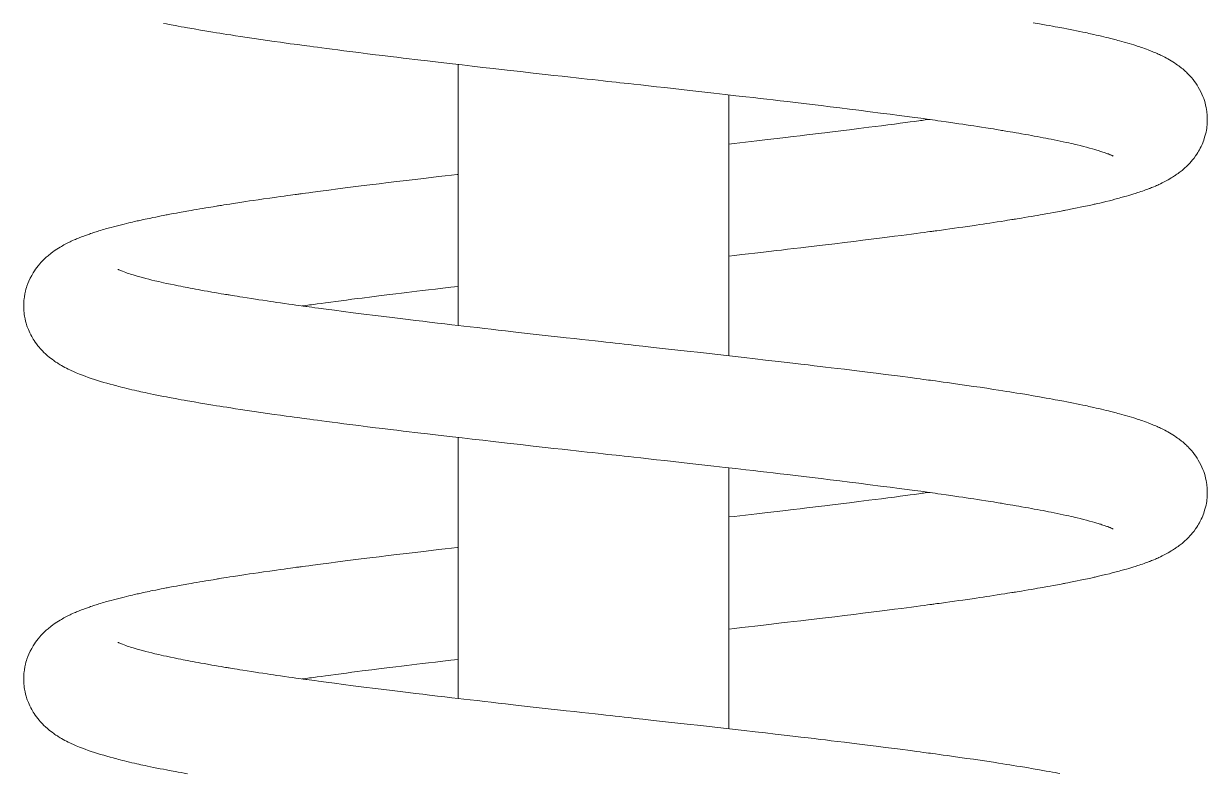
# Model space of a CAD drawing. Extents: x 83.6 to 158.5, y 132.1 to 157.1.
# Drawn here: x 143.452 to 145.64, y 136.939 to 138.324 of the extents above; entities that cross this region are included whole.
import ezdxf

# ---------------------------------------------------------------- set-up
doc = ezdxf.new("R2010")
doc.units = 0
doc.header["$LTSCALE"] = 0.5
doc.header["$MEASUREMENT"] = 0
doc.layers.add('AM_5', color=3, linetype='CONTINUOUS', lineweight=15)

msp = doc.modelspace()

# ---------------------------------------------------------------- linework, layer by layer
at = {"layer": 'AM_5', "color": 0, "ltscale": 0.75, "flags": 128}
for points in [[(145.46552, 138.07972), (145.46552, 138.07972), (145.46517, 138.0799), (145.46483, 138.08008), (145.46434, 138.08032), (145.46366, 138.08064), (145.46274, 138.08105), (145.46162, 138.08154), (145.46086, 138.08186), (145.46006, 138.0822), (145.45929, 138.08251), (145.45857, 138.08279), (145.4578, 138.0831), (145.4568, 138.08348), (145.4553, 138.08404), (145.45371, 138.08462), (145.45218, 138.08517), (145.45071, 138.08568), (145.44872, 138.08637), (145.44671, 138.08704), (145.44464, 138.08772), (145.44263, 138.08836), (145.44082, 138.08893), (145.43822, 138.08974), (145.4351, 138.09068), (145.43143, 138.09175), (145.42711, 138.09298), (145.42205, 138.09438), (145.41641, 138.09589), (145.41048, 138.09742), (145.40468, 138.09887), (145.39928, 138.10018), (145.39526, 138.10114), (145.39154, 138.10201), (145.38778, 138.10288), (145.38342, 138.10386), (145.3784, 138.10498), (145.36763, 138.1073), (145.35672, 138.10956), (145.35103, 138.11071), (145.34584, 138.11174), (145.34112, 138.11266), (145.33616, 138.11361), (145.33065, 138.11466), (145.32496, 138.11572), (145.31975, 138.11669), (145.31469, 138.11762), (145.30939, 138.11858), (145.30323, 138.11968), (145.29616, 138.12093), (145.29127, 138.12178), (145.286, 138.1227), (145.28042, 138.12365), (145.27527, 138.12453), (145.2708, 138.12528), (145.26702, 138.12591), (145.26395, 138.12642), (145.2616, 138.12681), (145.25946, 138.12717), (145.25669, 138.12762), (145.25322, 138.12819), (145.24905, 138.12887), (145.24417, 138.12965), (145.23877, 138.13052), (145.23031, 138.13186), (145.22235, 138.13311), (145.21489, 138.13426), (145.20797, 138.13532), (145.20129, 138.13633), (145.19389, 138.13745), (145.18751, 138.1384), (145.18062, 138.13941), (145.17321, 138.1405), (145.16527, 138.14165), (145.15679, 138.14286), (145.14792, 138.14412), (145.14184, 138.14498), (145.13643, 138.14573), (145.13169, 138.14639), (145.12764, 138.14695), (145.12429, 138.14741), (145.12165, 138.14777), (145.11971, 138.14804), (145.11789, 138.14828), (145.11434, 138.14877), (145.1099, 138.14937), (145.10458, 138.15009), (145.09835, 138.15093), (145.0848, 138.15275), (145.06989, 138.15472), (145.05358, 138.15686), (145.03582, 138.15917), (145.01658, 138.16164), (144.99581, 138.16427), (144.97841, 138.16644), (144.96028, 138.16869), (144.94265, 138.17085), (144.92572, 138.17291), (144.90953, 138.17486), (144.89411, 138.17669), (144.87848, 138.17854), (144.86377, 138.18027), (144.85001, 138.18187), (144.83719, 138.18335), (144.82531, 138.18473), (144.81339, 138.1861), (144.8006, 138.18757), (144.78692, 138.18914), (144.76846, 138.19125), (144.74858, 138.19352), (144.72726, 138.19594), (144.70517, 138.19844), (144.68325, 138.20091), (144.66773, 138.20266), (144.65233, 138.20439), (144.63704, 138.20609), (144.62188, 138.20778), (144.60692, 138.20945), (144.59288, 138.21101), (144.57998, 138.21243), (144.57064, 138.21346), (144.56202, 138.21441), (144.55415, 138.21528), (144.54694, 138.21607), (144.5393, 138.21691), (144.53193, 138.21773), (144.52325, 138.21868), (144.51381, 138.21972), (144.50349, 138.22086), (144.4932, 138.222), (144.483, 138.22313), (144.4729, 138.22425), (144.46289, 138.22537), (144.44735, 138.2271), (144.432, 138.22881), (144.41614, 138.23059), (144.39385, 138.23309), (144.37038, 138.23573), (144.34577, 138.23851), (144.32005, 138.24143), (144.30068, 138.24363), (144.28106, 138.24587), (144.26242, 138.24801), (144.24487, 138.25002), (144.22841, 138.25192), (144.21298, 138.25371), (144.19859, 138.2554), (144.1863, 138.25685), (144.17486, 138.2582), (144.16427, 138.25946), (144.15358, 138.26075), (144.14187, 138.26216), (144.12916, 138.2637), (144.11605, 138.2653), (144.10208, 138.26702), (144.08724, 138.26886), (144.07158, 138.27082), (144.05513, 138.2729), (144.04394, 138.27432), (144.03258, 138.27578), (144.02194, 138.27715), (144.01215, 138.27842), (144.00319, 138.27959), (143.99506, 138.28066), (143.98774, 138.28163), (143.98121, 138.28249), (143.97546, 138.28326), (143.97049, 138.28392), (143.96628, 138.28448), (143.96271, 138.28496), (143.95784, 138.28562), (143.95187, 138.28643), (143.94487, 138.28738), (143.93726, 138.28842), (143.92658, 138.28991), (143.91502, 138.29153), (143.90267, 138.29329), (143.89019, 138.29509), (143.87776, 138.29691), (143.86539, 138.29876), (143.85308, 138.30062), (143.84357, 138.30208), (143.83493, 138.30342), (143.82726, 138.30462), (143.82054, 138.30569), (143.81461, 138.30664), (143.8084, 138.30764), (143.80168, 138.30873), (143.79034, 138.31061), (143.77875, 138.31255), (143.76694, 138.31458), (143.75466, 138.31672), (143.74898, 138.31773), (143.74321, 138.31877), (143.73755, 138.31979), (143.73253, 138.32071), (143.72817, 138.32152), (143.72443, 138.32222), (143.72075, 138.32291), (143.71581, 138.32386), (143.71022, 138.32494)], [(145.3175, 138.32606), (145.32948, 138.32399), (145.34197, 138.32179), (145.34774, 138.32075), (145.35345, 138.31972), (145.35856, 138.31878), (145.36301, 138.31796), (145.36682, 138.31725), (145.37045, 138.31657), (145.37458, 138.31578), (145.38002, 138.31473), (145.38607, 138.31355), (145.39217, 138.31234), (145.39809, 138.31114), (145.40385, 138.30995), (145.40945, 138.30878), (145.41355, 138.30791), (145.41726, 138.30712), (145.42058, 138.30639), (145.42352, 138.30575), (145.42652, 138.30508), (145.42996, 138.30431), (145.4342, 138.30335), (145.43892, 138.30226), (145.44378, 138.30113), (145.44835, 138.30003), (145.45265, 138.29899), (145.45667, 138.298), (145.46041, 138.29706), (145.46344, 138.29629), (145.4661, 138.29561), (145.46852, 138.29498), (145.47116, 138.29428), (145.47409, 138.2935), (145.47725, 138.29265), (145.48604, 138.29021), (145.4949, 138.28763), (145.50354, 138.28499), (145.51193, 138.2823), (145.51475, 138.28136), (145.5174, 138.28046), (145.52021, 138.27949), (145.52345, 138.27834), (145.52711, 138.27701), (145.53, 138.27593), (145.53243, 138.27499), (145.53443, 138.27422), (145.536, 138.27359), (145.53735, 138.27305), (145.53882, 138.27245), (145.54039, 138.2718), (145.5421, 138.27109), (145.5442, 138.27019), (145.54673, 138.26908), (145.54897, 138.26808), (145.55105, 138.26712), (145.55289, 138.26627), (145.55447, 138.26551), (145.55586, 138.26484), (145.55849, 138.26353), (145.56115, 138.26217), (145.56397, 138.26068), (145.56688, 138.25909), (145.56964, 138.25752), (145.57262, 138.25576), (145.57587, 138.25376), (145.57913, 138.25167), (145.58206, 138.24969), (145.58464, 138.24788), (145.58678, 138.24632), (145.58782, 138.24554), (145.58886, 138.24475), (145.59024, 138.24368), (145.59196, 138.24231), (145.59401, 138.24063), (145.59608, 138.23886), (145.59785, 138.2373), (145.59947, 138.23581), (145.60081, 138.23456), (145.60231, 138.23311), (145.60412, 138.23131), (145.6062, 138.22915), (145.61006, 138.22488), (145.61322, 138.22107), (145.61586, 138.21765), (145.61839, 138.21413), (145.62083, 138.21047), (145.62296, 138.20703), (145.62531, 138.2029), (145.62766, 138.19837), (145.62968, 138.19403), (145.6314, 138.18991), (145.63287, 138.18602), (145.63411, 138.18234), (145.63535, 138.17822), (145.63646, 138.1739), (145.6374, 138.16961), (145.6381, 138.16572), (145.63862, 138.16214), (145.63894, 138.15948), (145.63918, 138.15696), (145.63939, 138.1541), (145.63954, 138.15059), (145.63958, 138.14652), (145.63948, 138.14242), (145.63934, 138.1399), (145.63919, 138.13778), (145.63902, 138.13601), (145.63888, 138.1346), (145.6387, 138.1331), (145.63839, 138.1308), (145.6379, 138.12776), (145.63717, 138.12394), (145.63624, 138.11986), (145.63527, 138.11618), (145.63405, 138.11211), (145.63291, 138.10876), (145.63196, 138.10618), (145.63103, 138.10382), (145.62982, 138.10097), (145.62828, 138.09759), (145.62653, 138.09406), (145.62489, 138.09099), (145.62342, 138.08842), (145.622, 138.08605), (145.62018, 138.08319), (145.61788, 138.07981), (145.61511, 138.07602), (145.6123, 138.07246), (145.60972, 138.06939), (145.60739, 138.0668), (145.60515, 138.06441), (145.60303, 138.06226), (145.60085, 138.06014), (145.59829, 138.05777), (145.59544, 138.05526), (145.59303, 138.05323), (145.59118, 138.05173), (145.58961, 138.05049), (145.58768, 138.04902), (145.58545, 138.04737), (145.58338, 138.04589), (145.58159, 138.04465), (145.5801, 138.04364), (145.57888, 138.04284), (145.57713, 138.0417), (145.57518, 138.04047), (145.573, 138.03913), (145.57045, 138.03762), (145.56698, 138.03563), (145.56343, 138.03369), (145.55987, 138.03183), (145.55632, 138.03005), (145.553, 138.02845), (145.55011, 138.0271), (145.54791, 138.02611), (145.54583, 138.02519), (145.5435, 138.02417), (145.54065, 138.02297), (145.53858, 138.02211), (145.53651, 138.02128), (145.53469, 138.02055), (145.53313, 138.01994), (145.53184, 138.01944), (145.52992, 138.01871), (145.52781, 138.01792), (145.52545, 138.01705), (145.52274, 138.01607), (145.5195, 138.01493), (145.51679, 138.014), (145.51378, 138.01298), (145.51084, 138.01201), (145.50824, 138.01116), (145.50599, 138.01044), (145.50396, 138.0098), (145.50172, 138.00911), (145.49829, 138.00805), (145.4944, 138.00689), (145.4905, 138.00574), (145.48704, 138.00474), (145.48461, 138.00405), (145.4824, 138.00343), (145.47989, 138.00274), (145.47694, 138.00193), (145.47355, 138.00102), (145.4686, 137.99971), (145.46356, 137.9984), (145.45849, 137.99712), (145.45199, 137.99551), (145.44609, 137.99409), (145.44085, 137.99285), (145.43622, 137.99177), (145.43219, 137.99085), (145.43045, 137.99046), (145.42885, 137.9901), (145.42696, 137.98968), (145.42456, 137.98914), (145.42165, 137.9885), (145.41821, 137.98775), (145.4146, 137.98697), (145.41098, 137.9862), (145.40486, 137.98492), (145.39875, 137.98366), (145.39265, 137.98242), (145.38681, 137.98126), (145.3818, 137.98028), (145.37767, 137.97948), (145.37565, 137.97909), (145.37395, 137.97876), (145.37202, 137.97839), (145.36954, 137.97793), (145.36652, 137.97736), (145.36292, 137.97669), (145.35876, 137.97592), (145.35453, 137.97514), (145.34944, 137.97422), (145.34501, 137.97342), (145.34126, 137.97275), (145.33813, 137.97219), (145.33465, 137.97158), (145.33047, 137.97085), (145.32588, 137.97005), (145.32065, 137.96915), (145.31476, 137.96814), (145.30818, 137.96703), (145.30152, 137.96591), (145.29645, 137.96507), (145.292, 137.96433), (145.28819, 137.96371), (145.28502, 137.96319), (145.28251, 137.96279), (145.28063, 137.96248), (145.27809, 137.96207), (145.27472, 137.96153), (145.27053, 137.96086), (145.26549, 137.96006), (145.25841, 137.95895), (145.25118, 137.95782), (145.24427, 137.95676), (145.23769, 137.95575), (145.23146, 137.95481), (145.22557, 137.95392), (145.21898, 137.95294), (145.21223, 137.95194), (145.20476, 137.95084), (145.19657, 137.94965), (145.18763, 137.94836), (145.18008, 137.94729), (145.17205, 137.94615), (145.16354, 137.94496), (145.15544, 137.94384), (145.14844, 137.94288), (145.14388, 137.94225), (145.13997, 137.94172), (145.13671, 137.94128), (145.1341, 137.94093), (145.13215, 137.94066), (145.1304, 137.94043), (145.12685, 137.93995), (145.12231, 137.93934), (145.11676, 137.9386), (145.10969, 137.93766), (145.10155, 137.93658), (145.09291, 137.93545), (145.08383, 137.93426), (145.07431, 137.93302), (145.06151, 137.93136), (145.04797, 137.92963), (145.03366, 137.92781), (145.01859, 137.92591), (145.00273, 137.92392), (144.98609, 137.92186), (144.96916, 137.91978), (144.95106, 137.91758), (144.9339, 137.91552), (144.91772, 137.91358), (144.90253, 137.91178), (144.88836, 137.91012), (144.87546, 137.90861), (144.86357, 137.90723), (144.85272, 137.90598), (144.8429, 137.90485), (144.83387, 137.90381), (144.82453, 137.90274), (144.81441, 137.90158), (144.8035, 137.90033), (144.79179, 137.899), (144.77928, 137.89757), (144.76596, 137.89606), (144.75515, 137.89483)], [(144.7551, 138.10189), (144.76527, 138.10304), (144.78634, 138.10546), (144.80722, 138.10785), (144.82669, 138.1101), (144.84474, 138.11218), (144.86008, 138.11397), (144.87429, 138.11563), (144.8874, 138.11717), (144.89941, 138.1186), (144.91033, 138.1199), (144.92019, 138.12109), (144.93292, 138.12263), (144.94688, 138.12433), (144.96203, 138.12619), (144.97834, 138.12821), (144.99575, 138.13039), (145.01423, 138.13273), (145.02558, 138.13418), (145.03728, 138.13568), (145.04929, 138.13724), (145.06126, 138.13881), (145.07211, 138.14023), (145.08177, 138.14151), (145.09027, 138.14265), (145.09763, 138.14364), (145.1022, 138.14425), (145.10622, 138.14479), (145.10968, 138.14526), (145.11259, 138.14566), (145.11501, 138.14599), (145.11794, 138.14639), (145.12178, 138.14691), (145.12484, 138.14733)], [(145.46552, 137.39027), (145.46552, 137.39027), (145.46517, 137.39045), (145.46483, 137.39062), (145.46434, 137.39086), (145.46366, 137.39118), (145.46274, 137.3916), (145.46162, 137.39209), (145.46086, 137.39241), (145.46006, 137.39274), (145.45929, 137.39305), (145.45857, 137.39334), (145.4578, 137.39364), (145.4568, 137.39403), (145.4553, 137.39459), (145.45371, 137.39517), (145.45218, 137.39572), (145.45071, 137.39623), (145.44872, 137.39691), (145.44671, 137.39759), (145.44464, 137.39826), (145.44263, 137.39891), (145.44082, 137.39948), (145.43822, 137.40028), (145.4351, 137.40122), (145.43143, 137.4023), (145.42711, 137.40353), (145.42205, 137.40493), (145.41641, 137.40643), (145.41048, 137.40796), (145.40468, 137.40941), (145.39928, 137.41073), (145.39526, 137.41168), (145.39154, 137.41256), (145.38778, 137.41342), (145.38342, 137.41441), (145.3784, 137.41552), (145.36763, 137.41784), (145.35672, 137.42011), (145.35103, 137.42125), (145.34584, 137.42228), (145.34112, 137.4232), (145.33616, 137.42416), (145.33065, 137.4252), (145.32496, 137.42627), (145.31975, 137.42723), (145.31469, 137.42816), (145.30939, 137.42912), (145.30323, 137.43022), (145.29616, 137.43147), (145.29127, 137.43233), (145.286, 137.43324), (145.28042, 137.4342), (145.27527, 137.43507), (145.2708, 137.43583), (145.26702, 137.43646), (145.26395, 137.43697), (145.2616, 137.43736), (145.25946, 137.43771), (145.25669, 137.43817), (145.25322, 137.43873), (145.24905, 137.43941), (145.24417, 137.4402), (145.23877, 137.44106), (145.23031, 137.4424), (145.22235, 137.44365), (145.21489, 137.4448), (145.20797, 137.44587), (145.20129, 137.44688), (145.19389, 137.44799), (145.18751, 137.44894), (145.18062, 137.44996), (145.17321, 137.45104), (145.16527, 137.45219), (145.15679, 137.45341), (145.14792, 137.45467), (145.14184, 137.45552), (145.13643, 137.45628), (145.13169, 137.45693), (145.12764, 137.45749), (145.12429, 137.45795), (145.12165, 137.45832), (145.11971, 137.45858), (145.11789, 137.45883), (145.11434, 137.45931), (145.1099, 137.45992), (145.10458, 137.46064), (145.09835, 137.46148), (145.0848, 137.46329), (145.06989, 137.46527), (145.05358, 137.46741), (145.03582, 137.46971), (145.01658, 137.47218), (144.99581, 137.47481), (144.97841, 137.47699), (144.96028, 137.47924), (144.94265, 137.4814), (144.92572, 137.48345), (144.90953, 137.4854), (144.89411, 137.48724), (144.87848, 137.48909), (144.86377, 137.49081), (144.85001, 137.49241), (144.83719, 137.4939), (144.82531, 137.49527), (144.81339, 137.49665), (144.8006, 137.49812), (144.78692, 137.49969), (144.76846, 137.5018), (144.74858, 137.50407), (144.72726, 137.50649), (144.70517, 137.50899), (144.68325, 137.51146), (144.66773, 137.5132), (144.65233, 137.51493), (144.63704, 137.51664), (144.62188, 137.51833), (144.60692, 137.51999), (144.59288, 137.52155), (144.57998, 137.52298), (144.57064, 137.52401), (144.56202, 137.52496), (144.55415, 137.52583), (144.54694, 137.52662), (144.5393, 137.52746), (144.53193, 137.52827), (144.52325, 137.52923), (144.51381, 137.53027), (144.50349, 137.53141), (144.4932, 137.53255), (144.483, 137.53368), (144.4729, 137.5348), (144.46289, 137.53591), (144.44735, 137.53764), (144.432, 137.53936), (144.41614, 137.54113), (144.39385, 137.54363), (144.37038, 137.54628), (144.34577, 137.54906), (144.32005, 137.55197), (144.30068, 137.55418), (144.28106, 137.55642), (144.26242, 137.55855), (144.24487, 137.56057), (144.22841, 137.56247), (144.21298, 137.56426), (144.19859, 137.56594), (144.1863, 137.56739), (144.17486, 137.56875), (144.16427, 137.57001), (144.15358, 137.57129), (144.14187, 137.5727), (144.12916, 137.57425), (144.11605, 137.57585), (144.10208, 137.57757), (144.08724, 137.57941), (144.07158, 137.58137), (144.05513, 137.58345), (144.04394, 137.58487), (144.03258, 137.58633), (144.02194, 137.5877), (144.01215, 137.58897), (144.00319, 137.59014), (143.99506, 137.59121), (143.98774, 137.59217), (143.98121, 137.59304), (143.97546, 137.5938), (143.97049, 137.59446), (143.96628, 137.59503), (143.96271, 137.59551), (143.95784, 137.59616), (143.95187, 137.59697), (143.94487, 137.59792), (143.93726, 137.59897), (143.92658, 137.60045), (143.91502, 137.60208), (143.90267, 137.60383), (143.89019, 137.60564), (143.87776, 137.60746), (143.86539, 137.6093), (143.85308, 137.61116), (143.84357, 137.61262), (143.83493, 137.61396), (143.82726, 137.61517), (143.82054, 137.61623), (143.81461, 137.61718), (143.8084, 137.61818), (143.80168, 137.61928), (143.79034, 137.62115), (143.77875, 137.6231), (143.76694, 137.62512), (143.75466, 137.62727), (143.74898, 137.62828), (143.74321, 137.62931), (143.73755, 137.63034), (143.73253, 137.63126), (143.72817, 137.63207), (143.72443, 137.63276), (143.72075, 137.63346), (143.71581, 137.6344), (143.71022, 137.63548), (143.70409, 137.63669), (143.69805, 137.63789), (143.69217, 137.63909), (143.68645, 137.64027), (143.68122, 137.64136), (143.67646, 137.64238), (143.67227, 137.64329), (143.66862, 137.64408), (143.66505, 137.64487), (143.66127, 137.64572), (143.65698, 137.6467), (143.65221, 137.6478), (143.64739, 137.64893), (143.64285, 137.65002), (143.63858, 137.65105), (143.63459, 137.65204), (143.63055, 137.65305), (143.62706, 137.65395), (143.62409, 137.65472), (143.621, 137.65552), (143.61753, 137.65645), (143.61181, 137.658), (143.60593, 137.65965), (143.6, 137.66135), (143.59416, 137.66309), (143.58843, 137.66485), (143.58277, 137.66665), (143.57689, 137.66859), (143.57136, 137.67049), (143.56545, 137.6726), (143.56064, 137.6744), (143.5555, 137.67641), (143.54906, 137.67907), (143.54441, 137.68109), (143.53988, 137.68315), (143.5372, 137.68442), (143.53423, 137.68588), (143.53118, 137.68742), (143.52812, 137.68903), (143.52508, 137.69069), (143.52207, 137.69239), (143.51935, 137.69399), (143.51751, 137.69511), (143.51585, 137.69614), (143.51432, 137.69711), (143.51292, 137.69802), (143.51158, 137.69891), (143.50992, 137.70003), (143.50791, 137.70144), (143.50444, 137.70396), (143.50142, 137.70627), (143.4991, 137.70813), (143.49609, 137.71065), (143.49251, 137.71384), (143.48948, 137.71671), (143.48681, 137.71939), (143.48487, 137.72143), (143.48285, 137.72366), (143.48064, 137.7262), (143.47824, 137.72914), (143.47567, 137.73247), (143.4733, 137.73578), (143.47135, 137.73868), (143.46976, 137.74118), (143.46833, 137.74356), (143.46688, 137.74609), (143.46526, 137.74911), (143.46352, 137.7526), (143.46196, 137.75599), (143.46073, 137.75889), (143.45977, 137.7613), (143.45884, 137.76381), (143.45811, 137.7659), (143.45733, 137.76831), (143.45652, 137.77102), (143.45562, 137.77436), (143.45462, 137.77865), (143.4537, 137.78349), (143.45324, 137.78647), (143.45294, 137.78879), (143.45273, 137.79066), (143.45254, 137.79268), (143.45231, 137.79568), (143.45215, 137.799), (143.45209, 137.8026), (143.45211, 137.80458), (143.45217, 137.80645), (143.45225, 137.80823), (143.45235, 137.8099), (143.45246, 137.81148), (143.45261, 137.81321), (143.45287, 137.81581), (143.45333, 137.81936), (143.45432, 137.82508), (143.45532, 137.82963), (143.45629, 137.83336), (143.45722, 137.83654), (143.45809, 137.83922), (143.45972, 137.84378), (143.4617, 137.84862), (143.46407, 137.85376), (143.46688, 137.85913), (143.46961, 137.86379), (143.47199, 137.8675), (143.4742, 137.8707), (143.47647, 137.8738), (143.47887, 137.87686), (143.48174, 137.88029), (143.48384, 137.88265), (143.48607, 137.88505), (143.48808, 137.88711), (143.48981, 137.88882), (143.49122, 137.89017), (143.49236, 137.89123), (143.49372, 137.89247), (143.49531, 137.89388), (143.49715, 137.89547), (143.49909, 137.89708), (143.50078, 137.89843), (143.50241, 137.89971), (143.50362, 137.90063), (143.50471, 137.90146), (143.50597, 137.90238), (143.5081, 137.90391), (143.51058, 137.90562), (143.51332, 137.90745), (143.51633, 137.90937), (143.51923, 137.91115), (143.52175, 137.91263), (143.52405, 137.91395), (143.52646, 137.91528), (143.5289, 137.91659), (143.53121, 137.9178), (143.53343, 137.91893), (143.53563, 137.92002), (143.53791, 137.92112), (143.54007, 137.92214), (143.54262, 137.92331), (143.54539, 137.92455), (143.54781, 137.92561), (143.54984, 137.92647), (143.55153, 137.92718), (143.55312, 137.92783), (143.55463, 137.92845), (143.55609, 137.92903), (143.55745, 137.92957), (143.5591, 137.93021), (143.56105, 137.93096), (143.56332, 137.93182), (143.5656, 137.93266), (143.568, 137.93353), (143.56989, 137.93421), (143.57155, 137.93479), (143.5735, 137.93547), (143.57588, 137.93628), (143.57857, 137.93718), (143.58115, 137.93803), (143.58383, 137.9389), (143.58619, 137.93965), (143.58846, 137.94037), (143.59106, 137.94117), (143.594, 137.94207), (143.59731, 137.94306), (143.60046, 137.94399), (143.60333, 137.94482), (143.60591, 137.94556), (143.60819, 137.9462), (143.61049, 137.94684), (143.61397, 137.9478), (143.61814, 137.94893), (143.62286, 137.95017), (143.62766, 137.95142), (143.63273, 137.9527), (143.63759, 137.95391), (143.64212, 137.95502), (143.64621, 137.956), (143.64996, 137.95689), (143.65341, 137.95769), (143.65654, 137.95841), (143.65937, 137.95906), (143.66187, 137.95962), (143.66439, 137.96019), (143.6667, 137.9607), (143.66953, 137.96132), (143.67289, 137.96206), (143.6765, 137.96284), (143.68011, 137.96361), (143.68372, 137.96437), (143.68732, 137.96512), (143.69093, 137.96587), (143.69605, 137.96691), (143.70115, 137.96794), (143.70588, 137.96888), (143.71001, 137.96969), (143.71282, 137.97023), (143.71524, 137.9707), (143.71726, 137.97108), (143.71929, 137.97147), (143.72205, 137.972), (143.72554, 137.97265), (143.72976, 137.97344), (143.73464, 137.97434), (143.73928, 137.97518), (143.74345, 137.97594), (143.74714, 137.9766), (143.75081, 137.97726), (143.75391, 137.97781), (143.75747, 137.97844), (143.76172, 137.97918), (143.76669, 137.98004), (143.77238, 137.98102), (143.77738, 137.98188), (143.78284, 137.9828), (143.78849, 137.98375), (143.79359, 137.9846), (143.79812, 137.98535), (143.80205, 137.98599), (143.80548, 137.98655), (143.80824, 137.987), (143.81035, 137.98734), (143.81224, 137.98765), (143.8147, 137.98804), (143.81774, 137.98853), (143.82211, 137.98923), (143.82732, 137.99005), (143.83335, 137.991), (143.83943, 137.99195), (143.84774, 137.99323), (143.85556, 137.99442), (143.86289, 137.99553), (143.86972, 137.99656), (143.87624, 137.99752), (143.88526, 137.99885), (143.89542, 138.00033), (143.90673, 138.00196), (143.91923, 138.00373), (143.92627, 138.00471), (143.93326, 138.00569), (143.93952, 138.00655), (143.94502, 138.0073), (143.94974, 138.00795), (143.95367, 138.00848), (143.95655, 138.00887), (143.95878, 138.00917), (143.96048, 138.0094), (143.96245, 138.00967), (143.96483, 138.00999), (143.9676, 138.01036), (143.97278, 138.01105), (143.97896, 138.01187), (143.98618, 138.01283), (144.00047, 138.01471), (144.01597, 138.01674), (144.03272, 138.0189), (144.0464, 138.02065), (144.06084, 138.02249), (144.07605, 138.0244), (144.09205, 138.0264), (144.10883, 138.02847), (144.12567, 138.03054), (144.14184, 138.0325), (144.15908, 138.03458), (144.17543, 138.03653), (144.19085, 138.03836), (144.20533, 138.04006), (144.21884, 138.04163), (144.23116, 138.04306), (144.24252, 138.04437), (144.25292, 138.04557), (144.25511, 138.04582)], [(143.62613, 137.87022), (143.62613, 137.87023), (143.62635, 137.87011), (143.62668, 137.86994), (143.62709, 137.86974), (143.62768, 137.86946), (143.62849, 137.86908), (143.62953, 137.86862), (143.63075, 137.8681), (143.63262, 137.86733), (143.63456, 137.86658), (143.63762, 137.86544), (143.6407, 137.86434), (143.64354, 137.86337), (143.64644, 137.86241), (143.64931, 137.86149), (143.65182, 137.8607), (143.65461, 137.85985), (143.65794, 137.85885), (143.66186, 137.85772), (143.66646, 137.85642), (143.67183, 137.85496), (143.67762, 137.85343), (143.68358, 137.85192), (143.68923, 137.85052), (143.69446, 137.84926), (143.69834, 137.84834), (143.70197, 137.8475), (143.70603, 137.84657), (143.71073, 137.84552), (143.71605, 137.84435), (143.72325, 137.84281), (143.73051, 137.84129), (143.73777, 137.83981), (143.74247, 137.83886), (143.74681, 137.83801), (143.75082, 137.83723), (143.75507, 137.83641), (143.75972, 137.83552), (143.76463, 137.8346), (143.76943, 137.83371), (143.77457, 137.83276), (143.77963, 137.83184), (143.78538, 137.8308), (143.79201, 137.82962), (143.79957, 137.8283), (143.80543, 137.82728), (143.81168, 137.82621), (143.81734, 137.82525), (143.82215, 137.82444), (143.82532, 137.82391), (143.82794, 137.82348), (143.83, 137.82314), (143.83174, 137.82285), (143.83439, 137.82241), (143.83772, 137.82187), (143.84175, 137.82121), (143.8465, 137.82044), (143.85187, 137.81958), (143.85718, 137.81874), (143.8654, 137.81744), (143.87312, 137.81624), (143.88032, 137.81513), (143.88699, 137.81412), (143.894, 137.81306), (143.90181, 137.81189), (143.90753, 137.81104), (143.91363, 137.81015), (143.92011, 137.8092), (143.92699, 137.8082), (143.93427, 137.80716), (143.94191, 137.80608), (143.94902, 137.80507), (143.95527, 137.8042), (143.96062, 137.80346), (143.96508, 137.80284), (143.96862, 137.80236), (143.97124, 137.802), (143.97324, 137.80173), (143.97563, 137.8014), (143.97968, 137.80085), (143.98461, 137.80018), (143.99043, 137.79939), (143.99708, 137.7985), (144.01103, 137.79664), (144.02635, 137.79461), (144.04309, 137.79242), (144.06129, 137.79007), (144.08099, 137.78755), (144.10222, 137.78487), (144.1174, 137.78298), (144.13295, 137.78105), (144.14798, 137.77921), (144.16242, 137.77745), (144.17626, 137.77579), (144.18948, 137.7742), (144.20205, 137.77271), (144.21682, 137.77097), (144.23055, 137.76936), (144.24321, 137.76789), (144.25482, 137.76654), (144.26554, 137.76531), (144.27711, 137.76397), (144.28995, 137.76249), (144.30408, 137.76087), (144.31609, 137.7595), (144.3289, 137.75803), (144.34254, 137.75648), (144.35699, 137.75484), (144.37226, 137.7531), (144.38836, 137.75128), (144.40505, 137.7494), (144.42109, 137.7476), (144.43842, 137.74566), (144.45465, 137.74384), (144.46977, 137.74215), (144.48378, 137.7406), (144.49667, 137.73917), (144.50844, 137.73786), (144.5191, 137.73669), (144.52817, 137.73569), (144.53663, 137.73475), (144.54524, 137.73381), (144.55364, 137.73288), (144.56186, 137.73198), (144.57068, 137.73101), (144.58284, 137.72966), (144.59635, 137.72817), (144.61122, 137.72652), (144.62723, 137.72474), (144.64381, 137.72289), (144.66091, 137.72099), (144.67852, 137.71902), (144.70354, 137.71621), (144.72946, 137.71328), (144.75626, 137.71025), (144.78387, 137.70712), (144.80401, 137.70482), (144.82305, 137.70264), (144.84096, 137.70059), (144.85774, 137.69865), (144.87344, 137.69684), (144.88807, 137.69513), (144.90164, 137.69353), (144.91316, 137.69217), (144.9238, 137.6909), (144.93377, 137.68971), (144.94452, 137.68842), (144.95633, 137.68699), (144.9692, 137.68542), (144.98249, 137.68379), (144.99669, 137.68204), (145.01179, 137.68016), (145.02774, 137.67815), (145.04453, 137.67602), (145.05591, 137.67456), (145.06681, 137.67316), (145.07685, 137.67186), (145.08604, 137.67066), (145.09441, 137.66957), (145.10197, 137.66857), (145.10872, 137.66768), (145.11469, 137.66688), (145.11988, 137.66619), (145.12431, 137.6656), (145.12798, 137.66511), (145.13183, 137.66459), (145.13738, 137.66384), (145.14403, 137.66294), (145.15143, 137.66192), (145.15938, 137.66082), (145.1705, 137.65927), (145.18247, 137.65758), (145.19498, 137.65579), (145.20745, 137.65397), (145.21986, 137.65214), (145.23221, 137.65029), (145.24448, 137.64842), (145.25352, 137.64702), (145.26157, 137.64576), (145.26866, 137.64464), (145.27482, 137.64366), (145.28084, 137.64269), (145.28736, 137.64163), (145.29436, 137.64049), (145.30583, 137.63858), (145.3175, 137.6366), (145.32948, 137.63453), (145.34197, 137.63233), (145.34774, 137.6313), (145.35345, 137.63026), (145.35856, 137.62933), (145.36301, 137.62851), (145.36682, 137.6278), (145.37045, 137.62711), (145.37458, 137.62633), (145.38002, 137.62528), (145.38607, 137.62409), (145.39217, 137.62288), (145.39809, 137.62168), (145.40385, 137.6205), (145.40945, 137.61933), (145.41355, 137.61846), (145.41726, 137.61766), (145.42058, 137.61694), (145.42352, 137.61629), (145.42652, 137.61563), (145.42996, 137.61486), (145.4342, 137.6139), (145.43892, 137.61281), (145.44378, 137.61167), (145.44835, 137.61058), (145.45265, 137.60954), (145.45667, 137.60854), (145.46041, 137.60761), (145.46344, 137.60684), (145.4661, 137.60615), (145.46852, 137.60552), (145.47116, 137.60483), (145.47409, 137.60405), (145.47725, 137.60319), (145.48604, 137.60075), (145.4949, 137.59817), (145.50354, 137.59554), (145.51193, 137.59284), (145.51475, 137.5919), (145.5174, 137.59101), (145.52021, 137.59003), (145.52345, 137.58888), (145.52711, 137.58755), (145.53, 137.58647), (145.53243, 137.58554), (145.53443, 137.58476), (145.536, 137.58414), (145.53735, 137.58359), (145.53882, 137.583), (145.54039, 137.58235), (145.5421, 137.58163), (145.5442, 137.58073), (145.54673, 137.57963), (145.54897, 137.57863), (145.55105, 137.57767), (145.55289, 137.57681), (145.55447, 137.57606), (145.55586, 137.57538), (145.55849, 137.57408), (145.56115, 137.57272), (145.56397, 137.57123), (145.56688, 137.56963), (145.56964, 137.56807), (145.57262, 137.56631), (145.57587, 137.56431), (145.57913, 137.56221), (145.58206, 137.56023), (145.58464, 137.55842), (145.58678, 137.55686), (145.58782, 137.55608), (145.58886, 137.5553), (145.59024, 137.55422), (145.59196, 137.55285), (145.59401, 137.55117), (145.59608, 137.54941), (145.59785, 137.54784), (145.59947, 137.54636), (145.60081, 137.54511), (145.60231, 137.54366), (145.60412, 137.54185), (145.6062, 137.53969), (145.61006, 137.53542), (145.61322, 137.53162), (145.61586, 137.5282), (145.61839, 137.52468), (145.62083, 137.52101), (145.62296, 137.51758), (145.62531, 137.51345), (145.62766, 137.50891), (145.62968, 137.50457), (145.6314, 137.50046), (145.63287, 137.49656), (145.63411, 137.49288), (145.63535, 137.48877), (145.63646, 137.48445), (145.6374, 137.48016), (145.6381, 137.47627), (145.63862, 137.47268), (145.63894, 137.47003), (145.63918, 137.46751), (145.63939, 137.46465), (145.63954, 137.46114), (145.63958, 137.45707), (145.63948, 137.45297), (145.63934, 137.45044), (145.63919, 137.44833), (145.63902, 137.44655), (145.63888, 137.44514), (145.6387, 137.44365), (145.63839, 137.44134), (145.6379, 137.43831), (145.63717, 137.43449), (145.63624, 137.4304), (145.63527, 137.42672), (145.63405, 137.42266), (145.63291, 137.4193), (145.63196, 137.41672), (145.63103, 137.41437), (145.62982, 137.41151), (145.62828, 137.40814), (145.62653, 137.4046), (145.62489, 137.40154), (145.62342, 137.39896), (145.622, 137.39659), (145.62018, 137.39374), (145.61788, 137.39036), (145.61511, 137.38656), (145.6123, 137.383), (145.60972, 137.37994), (145.60739, 137.37734), (145.60515, 137.37496), (145.60303, 137.37281), (145.60085, 137.37069), (145.59829, 137.36831), (145.59544, 137.3658), (145.59303, 137.36377), (145.59118, 137.36227), (145.58961, 137.36104), (145.58768, 137.35957), (145.58545, 137.35791), (145.58338, 137.35643), (145.58159, 137.3552), (145.5801, 137.35419), (145.57888, 137.35338), (145.57713, 137.35224), (145.57518, 137.35101), (145.573, 137.34968), (145.57045, 137.34816), (145.56698, 137.34618), (145.56343, 137.34424), (145.55987, 137.34238), (145.55632, 137.3406), (145.553, 137.339), (145.55011, 137.33765), (145.54791, 137.33665), (145.54583, 137.33573), (145.5435, 137.33472), (145.54065, 137.33351), (145.53858, 137.33266), (145.53651, 137.33182), (145.53469, 137.3311), (145.53313, 137.33049), (145.53184, 137.32999), (145.52992, 137.32925), (145.52781, 137.32846), (145.52545, 137.32759), (145.52274, 137.32662), (145.5195, 137.32547), (145.51679, 137.32454), (145.51378, 137.32353), (145.51084, 137.32255), (145.50824, 137.32171), (145.50599, 137.32099), (145.50396, 137.32035), (145.50172, 137.31965), (145.49829, 137.3186), (145.4944, 137.31743), (145.4905, 137.31629), (145.48704, 137.31529), (145.48461, 137.3146), (145.4824, 137.31398), (145.47989, 137.31328), (145.47694, 137.31248), (145.47355, 137.31156), (145.4686, 137.31025), (145.46356, 137.30895), (145.45849, 137.30767), (145.45199, 137.30606), (145.44609, 137.30463), (145.44085, 137.3034), (145.43622, 137.30232), (145.43219, 137.3014), (145.43045, 137.301), (145.42885, 137.30064), (145.42696, 137.30022), (145.42456, 137.29969), (145.42165, 137.29905), (145.41821, 137.2983), (145.4146, 137.29752), (145.41098, 137.29675), (145.40486, 137.29546), (145.39875, 137.2942), (145.39265, 137.29297), (145.38681, 137.29181), (145.3818, 137.29082), (145.37767, 137.29002), (145.37565, 137.28963), (145.37395, 137.28931), (145.37202, 137.28894), (145.36954, 137.28847), (145.36652, 137.2879), (145.36292, 137.28723), (145.35876, 137.28646), (145.35453, 137.28569), (145.34944, 137.28476), (145.34501, 137.28397), (145.34126, 137.28329), (145.33813, 137.28274), (145.33465, 137.28212), (145.33047, 137.28139), (145.32588, 137.28059), (145.32065, 137.27969), (145.31476, 137.27868), (145.30818, 137.27757), (145.30152, 137.27646), (145.29645, 137.27561), (145.292, 137.27488), (145.28819, 137.27426), (145.28502, 137.27374), (145.28251, 137.27333), (145.28063, 137.27303), (145.27809, 137.27262), (145.27472, 137.27208), (145.27053, 137.27141), (145.26549, 137.27061), (145.25841, 137.2695), (145.25118, 137.26837), (145.24427, 137.2673), (145.23769, 137.2663), (145.23146, 137.26535), (145.22557, 137.26447), (145.21898, 137.26348), (145.21223, 137.26248), (145.20476, 137.26139), (145.19657, 137.2602), (145.18763, 137.25891), (145.18008, 137.25783), (145.17205, 137.2567), (145.16354, 137.25551), (145.15544, 137.25438), (145.14844, 137.25342), (145.14388, 137.2528), (145.13997, 137.25227), (145.13671, 137.25182), (145.1341, 137.25147), (145.13215, 137.25121), (145.1304, 137.25097), (145.12685, 137.2505), (145.12231, 137.24989), (145.11676, 137.24915), (145.10969, 137.24821), (145.10155, 137.24713), (145.09291, 137.24599), (145.08383, 137.2448), (145.07431, 137.24356), (145.06151, 137.24191), (145.04797, 137.24017), (145.03366, 137.23835), (145.01859, 137.23645), (145.00273, 137.23447), (144.98609, 137.23241), (144.96916, 137.23033), (144.95106, 137.22813), (144.9339, 137.22606), (144.91772, 137.22413), (144.90253, 137.22233), (144.88836, 137.22066), (144.87546, 137.21915), (144.86357, 137.21777), (144.85272, 137.21652), (144.8429, 137.21539), (144.83387, 137.21436), (144.82453, 137.21328), (144.81441, 137.21213), (144.8035, 137.21088), (144.79179, 137.20954), (144.77928, 137.20812), (144.76596, 137.2066), (144.75531, 137.2054)], [(144.25516, 137.8387), (144.24165, 137.83714), (144.22684, 137.83542), (144.21313, 137.83381), (144.20052, 137.83232), (144.18899, 137.83095), (144.17852, 137.82969), (144.16948, 137.82861), (144.16036, 137.8275), (144.15049, 137.8263), (144.13991, 137.82501), (144.12862, 137.82362), (144.11278, 137.82166), (144.09581, 137.81953), (144.07775, 137.81725), (144.06833, 137.81604), (144.05866, 137.8148), (144.04874, 137.81352), (144.03859, 137.8122), (144.02874, 137.81091), (144.01973, 137.80972), (144.01017, 137.80846), (144.00175, 137.80733), (143.99443, 137.80635), (143.98819, 137.80551), (143.98373, 137.80491), (143.98003, 137.80441), (143.97708, 137.80401), (143.97373, 137.80355), (143.96913, 137.80292), (143.96683, 137.8026)], [(144.75526, 137.41245), (144.76527, 137.41359), (144.78634, 137.416), (144.80722, 137.4184), (144.82669, 137.42064), (144.84474, 137.42273), (144.86008, 137.42451), (144.87429, 137.42617), (144.8874, 137.42772), (144.89941, 137.42915), (144.91033, 137.43045), (144.92019, 137.43163), (144.93292, 137.43317), (144.94688, 137.43487), (144.96203, 137.43673), (144.97834, 137.43876), (144.99575, 137.44094), (145.01423, 137.44327), (145.02558, 137.44472), (145.03728, 137.44623), (145.04929, 137.44779), (145.06126, 137.44935), (145.07211, 137.45078), (145.08177, 137.45206), (145.09027, 137.45319), (145.09763, 137.45418), (145.1022, 137.4548), (145.10622, 137.45534), (145.10968, 137.45581), (145.11259, 137.4562), (145.11501, 137.45653), (145.11794, 137.45693), (145.12178, 137.45746), (145.12484, 137.45788)], [(143.75466, 136.93782), (143.74898, 136.93882), (143.74321, 136.93986), (143.73755, 136.94088), (143.73253, 136.9418), (143.72817, 136.94261), (143.72443, 136.94331), (143.72075, 136.94401), (143.71581, 136.94495), (143.71022, 136.94603), (143.70409, 136.94723), (143.69805, 136.94844), (143.69217, 136.94963), (143.68645, 136.95081), (143.68122, 136.95191), (143.67646, 136.95292), (143.67227, 136.95383), (143.66862, 136.95463), (143.66505, 136.95542), (143.66127, 136.95627), (143.65698, 136.95724), (143.65221, 136.95834), (143.64739, 136.95948), (143.64285, 136.96056), (143.63858, 136.9616), (143.63459, 136.96259), (143.63055, 136.9636), (143.62706, 136.96449), (143.62409, 136.96526), (143.621, 136.96607), (143.61753, 136.96699), (143.61181, 136.96855), (143.60593, 136.97019), (143.6, 136.9719), (143.59416, 136.97363), (143.58843, 136.9754), (143.58277, 136.9772), (143.57689, 136.97914), (143.57136, 136.98103), (143.56545, 136.98315), (143.56064, 136.98495), (143.5555, 136.98696), (143.54906, 136.98961), (143.54441, 136.99164), (143.53988, 136.9937), (143.5372, 136.99497), (143.53423, 136.99643), (143.53118, 136.99797), (143.52812, 136.99957), (143.52508, 137.00123), (143.52207, 137.00294), (143.51935, 137.00454), (143.51751, 137.00566), (143.51585, 137.00669), (143.51432, 137.00766), (143.51292, 137.00857), (143.51158, 137.00946), (143.50992, 137.01058), (143.50791, 137.01198), (143.50444, 137.0145), (143.50142, 137.01681), (143.4991, 137.01867), (143.49609, 137.0212), (143.49251, 137.02438), (143.48948, 137.02725), (143.48681, 137.02993), (143.48487, 137.03198), (143.48285, 137.0342), (143.48064, 137.03674), (143.47824, 137.03969), (143.47567, 137.04302), (143.4733, 137.04632), (143.47135, 137.04922), (143.46976, 137.05173), (143.46833, 137.0541), (143.46688, 137.05664), (143.46526, 137.05966), (143.46352, 137.06314), (143.46196, 137.06654), (143.46073, 137.06944), (143.45977, 137.07185), (143.45884, 137.07436), (143.45811, 137.07645), (143.45733, 137.07886), (143.45652, 137.08156), (143.45562, 137.08491), (143.45462, 137.08919), (143.4537, 137.09404), (143.45324, 137.09702), (143.45294, 137.09933), (143.45273, 137.1012), (143.45254, 137.10323), (143.45231, 137.10623), (143.45215, 137.10954), (143.45209, 137.11315), (143.45211, 137.11512), (143.45217, 137.11699), (143.45225, 137.11877), (143.45235, 137.12045), (143.45246, 137.12202), (143.45261, 137.12376), (143.45287, 137.12635), (143.45333, 137.1299), (143.45432, 137.13563), (143.45532, 137.14017), (143.45629, 137.1439), (143.45722, 137.14708), (143.45809, 137.14977), (143.45972, 137.15433), (143.4617, 137.15917), (143.46407, 137.16431), (143.46688, 137.16967), (143.46961, 137.17433), (143.47199, 137.17804), (143.4742, 137.18125), (143.47647, 137.18434), (143.47887, 137.18741), (143.48174, 137.19084), (143.48384, 137.1932), (143.48607, 137.1956), (143.48808, 137.19766), (143.48981, 137.19936), (143.49122, 137.20071), (143.49236, 137.20178), (143.49372, 137.20302), (143.49531, 137.20443), (143.49715, 137.20601), (143.49909, 137.20762), (143.50078, 137.20898), (143.50241, 137.21025), (143.50362, 137.21118), (143.50471, 137.212), (143.50597, 137.21293), (143.5081, 137.21445), (143.51058, 137.21617), (143.51332, 137.21799), (143.51633, 137.21991), (143.51923, 137.22169), (143.52175, 137.22318), (143.52405, 137.22449), (143.52646, 137.22582), (143.5289, 137.22714), (143.53121, 137.22835), (143.53343, 137.22948), (143.53563, 137.23057), (143.53791, 137.23167), (143.54007, 137.23268), (143.54262, 137.23386), (143.54539, 137.2351), (143.54781, 137.23615), (143.54984, 137.23702), (143.55153, 137.23772), (143.55312, 137.23838), (143.55463, 137.23899), (143.55609, 137.23958), (143.55745, 137.24011), (143.5591, 137.24076), (143.56105, 137.24151), (143.56332, 137.24236), (143.5656, 137.24321), (143.568, 137.24408), (143.56989, 137.24475), (143.57155, 137.24534), (143.5735, 137.24601), (143.57588, 137.24682), (143.57857, 137.24773), (143.58115, 137.24858), (143.58383, 137.24944), (143.58619, 137.2502), (143.58846, 137.25091), (143.59106, 137.25172), (143.594, 137.25262), (143.59731, 137.25361), (143.60046, 137.25453), (143.60333, 137.25537), (143.60591, 137.2561), (143.60819, 137.25675), (143.61049, 137.25739), (143.61397, 137.25834), (143.61814, 137.25947), (143.62286, 137.26072), (143.62766, 137.26196), (143.63273, 137.26325), (143.63759, 137.26446), (143.64212, 137.26556), (143.64621, 137.26654), (143.64996, 137.26743), (143.65341, 137.26823), (143.65654, 137.26896), (143.65937, 137.2696), (143.66187, 137.27017), (143.66439, 137.27073), (143.6667, 137.27125), (143.66953, 137.27187), (143.67289, 137.2726), (143.6765, 137.27338), (143.68011, 137.27415), (143.68372, 137.27492), (143.68732, 137.27567), (143.69093, 137.27641), (143.69605, 137.27746), (143.70115, 137.27848), (143.70588, 137.27942), (143.71001, 137.28023), (143.71282, 137.28078), (143.71524, 137.28124), (143.71726, 137.28163), (143.71929, 137.28202), (143.72205, 137.28254), (143.72554, 137.2832), (143.72976, 137.28398), (143.73464, 137.28488), (143.73928, 137.28573), (143.74345, 137.28649), (143.74714, 137.28715), (143.75081, 137.2878), (143.75391, 137.28835), (143.75747, 137.28898), (143.76172, 137.28973), (143.76669, 137.29059), (143.77238, 137.29157), (143.77738, 137.29242), (143.78284, 137.29335), (143.78849, 137.2943), (143.79359, 137.29514), (143.79812, 137.29589), (143.80205, 137.29654), (143.80548, 137.2971), (143.80824, 137.29755), (143.81035, 137.29789), (143.81224, 137.29819), (143.8147, 137.29859), (143.81774, 137.29908), (143.82211, 137.29977), (143.82732, 137.3006), (143.83335, 137.30154), (143.83943, 137.30249), (143.84774, 137.30377), (143.85556, 137.30497), (143.86289, 137.30608), (143.86972, 137.3071), (143.87624, 137.30807), (143.88526, 137.3094), (143.89542, 137.31088), (143.90673, 137.3125), (143.91923, 137.31427), (143.92627, 137.31526), (143.93326, 137.31623), (143.93952, 137.3171), (143.94502, 137.31785), (143.94974, 137.31849), (143.95367, 137.31903), (143.95655, 137.31942), (143.95878, 137.31972), (143.96048, 137.31995), (143.96245, 137.32021), (143.96483, 137.32053), (143.9676, 137.3209), (143.97278, 137.3216), (143.97896, 137.32242), (143.98618, 137.32338), (144.00047, 137.32526), (144.01597, 137.32728), (144.03272, 137.32945), (144.0464, 137.3312), (144.06084, 137.33303), (144.07605, 137.33495), (144.09205, 137.33694), (144.10883, 137.33902), (144.12567, 137.34108), (144.14184, 137.34305), (144.15908, 137.34512), (144.17543, 137.34708), (144.19085, 137.3489), (144.20533, 137.3506), (144.21884, 137.35218), (144.23116, 137.35361), (144.24252, 137.35492), (144.25292, 137.35611), (144.25528, 137.35638)], [(143.62613, 137.18077), (143.62613, 137.18077), (143.62635, 137.18066), (143.62668, 137.18049), (143.62709, 137.18028), (143.62768, 137.18), (143.62849, 137.17963), (143.62953, 137.17917), (143.63075, 137.17864), (143.63262, 137.17788), (143.63456, 137.17712), (143.63762, 137.17598), (143.6407, 137.17489), (143.64354, 137.17392), (143.64644, 137.17296), (143.64931, 137.17204), (143.65182, 137.17125), (143.65461, 137.17039), (143.65794, 137.1694), (143.66186, 137.16826), (143.66646, 137.16697), (143.67183, 137.16551), (143.67762, 137.16398), (143.68358, 137.16246), (143.68923, 137.16107), (143.69446, 137.1598), (143.69834, 137.15889), (143.70197, 137.15805), (143.70603, 137.15712), (143.71073, 137.15607), (143.71605, 137.1549), (143.72325, 137.15335), (143.73051, 137.15183), (143.73777, 137.15035), (143.74247, 137.14941), (143.74681, 137.14855), (143.75082, 137.14777), (143.75507, 137.14695), (143.75972, 137.14607), (143.76463, 137.14515), (143.76943, 137.14425), (143.77457, 137.14331), (143.77963, 137.14239), (143.78538, 137.14135), (143.79201, 137.14017), (143.79957, 137.13884), (143.80543, 137.13783), (143.81168, 137.13676), (143.81734, 137.1358), (143.82215, 137.13499), (143.82532, 137.13446), (143.82794, 137.13402), (143.83, 137.13368), (143.83174, 137.13339), (143.83439, 137.13296), (143.83772, 137.13241), (143.84175, 137.13176), (143.8465, 137.13099), (143.85187, 137.13013), (143.85718, 137.12928), (143.8654, 137.12799), (143.87312, 137.12679), (143.88032, 137.12568), (143.88699, 137.12466), (143.894, 137.1236), (143.90181, 137.12244), (143.90753, 137.12159), (143.91363, 137.12069), (143.92011, 137.11974), (143.92699, 137.11875), (143.93427, 137.11771), (143.94191, 137.11662), (143.94902, 137.11562), (143.95527, 137.11475), (143.96062, 137.114), (143.96508, 137.11339), (143.96862, 137.1129), (143.97124, 137.11255), (143.97324, 137.11227), (143.97563, 137.11195), (143.97968, 137.1114), (143.98461, 137.11073), (143.99043, 137.10994), (143.99708, 137.10904), (144.01103, 137.10718), (144.02635, 137.10516), (144.04309, 137.10297), (144.06129, 137.10061), (144.08099, 137.0981), (144.10222, 137.09542), (144.1174, 137.09352), (144.13295, 137.0916), (144.14798, 137.08976), (144.16242, 137.088), (144.17626, 137.08633), (144.18948, 137.08475), (144.20205, 137.08326), (144.21682, 137.08151), (144.23055, 137.07991), (144.24321, 137.07843), (144.25482, 137.07709), (144.26554, 137.07585), (144.27711, 137.07452), (144.28995, 137.07304), (144.30408, 137.07142), (144.31609, 137.07004), (144.3289, 137.06858), (144.34254, 137.06702), (144.35699, 137.06538), (144.37226, 137.06365), (144.38836, 137.06183), (144.40505, 137.05995), (144.42109, 137.05814), (144.43842, 137.0562), (144.45465, 137.05439), (144.46977, 137.0527), (144.48378, 137.05114), (144.49667, 137.04971), (144.50844, 137.04841), (144.5191, 137.04723), (144.52817, 137.04623), (144.53663, 137.0453), (144.54524, 137.04435), (144.55364, 137.04343), (144.56186, 137.04252), (144.57068, 137.04155), (144.58284, 137.04021), (144.59635, 137.03871), (144.61122, 137.03707), (144.62723, 137.03529), (144.64381, 137.03344), (144.66091, 137.03153), (144.67852, 137.02956), (144.70354, 137.02675), (144.72946, 137.02383), (144.75626, 137.0208), (144.78387, 137.01766), (144.80401, 137.01536), (144.82305, 137.01319), (144.84096, 137.01113), (144.85774, 137.0092), (144.87344, 137.00738), (144.88807, 137.00567), (144.90164, 137.00408), (144.91316, 137.00271), (144.9238, 137.00145), (144.93377, 137.00026), (144.94452, 136.99896), (144.95633, 136.99753), (144.9692, 136.99597), (144.98249, 136.99434), (144.99669, 136.99258), (145.01179, 136.9907), (145.02774, 136.9887), (145.04453, 136.98657), (145.05591, 136.98511), (145.06681, 136.98371), (145.07685, 136.98241), (145.08604, 136.98121), (145.09441, 136.98011), (145.10197, 136.97912), (145.10872, 136.97822), (145.11469, 136.97743), (145.11988, 136.97674), (145.12431, 136.97614), (145.12798, 136.97565), (145.13183, 136.97513), (145.13738, 136.97438), (145.14403, 136.97348), (145.15143, 136.97247), (145.15938, 136.97137), (145.1705, 136.96982), (145.18247, 136.96813), (145.19498, 136.96633), (145.20745, 136.96452), (145.21986, 136.96269), (145.23221, 136.96083), (145.24448, 136.95896), (145.25352, 136.95757), (145.26157, 136.95631), (145.26866, 136.95519), (145.27482, 136.95421), (145.28084, 136.95324), (145.28736, 136.95218), (145.29436, 136.95103), (145.30583, 136.94913), (145.3175, 136.94715), (145.32948, 136.94508), (145.34197, 136.94288), (145.34774, 136.94185), (145.35345, 136.94081), (145.35856, 136.93988), (145.36301, 136.93905), (145.36682, 136.93834)], [(144.25533, 137.14927), (144.24165, 137.14769), (144.22684, 137.14596), (144.21313, 137.14435), (144.20052, 137.14286), (144.18899, 137.14149), (144.17852, 137.14024), (144.16948, 137.13915), (144.16036, 137.13805), (144.15049, 137.13685), (144.13991, 137.13556), (144.12862, 137.13417), (144.11278, 137.1322), (144.09581, 137.13008), (144.07775, 137.12779), (144.06833, 137.12659), (144.05866, 137.12535), (144.04874, 137.12407), (144.03859, 137.12275), (144.02874, 137.12146), (144.01973, 137.12027), (144.01017, 137.119), (144.00175, 137.11788), (143.99443, 137.1169), (143.98819, 137.11606), (143.98373, 137.11545), (143.98003, 137.11495), (143.97708, 137.11455), (143.97373, 137.11409), (143.96913, 137.11347), (143.96683, 137.11315)]]:
    msp.add_lwpolyline(points, dxfattribs=at)
at = {"layer": 'AM_5', "color": 0, "ltscale": 0.75}
for points in [[(144.25518, 137.7665), (144.25507, 138.24885)], [(144.75508, 138.19278), (144.75519, 137.71037)], [(144.25534, 137.07703), (144.25523, 137.55938)], [(144.75524, 137.50331), (144.75536, 137.0209)]]:
    msp.add_lwpolyline(points, dxfattribs=at)

doc.saveas('drawing.dxf')
